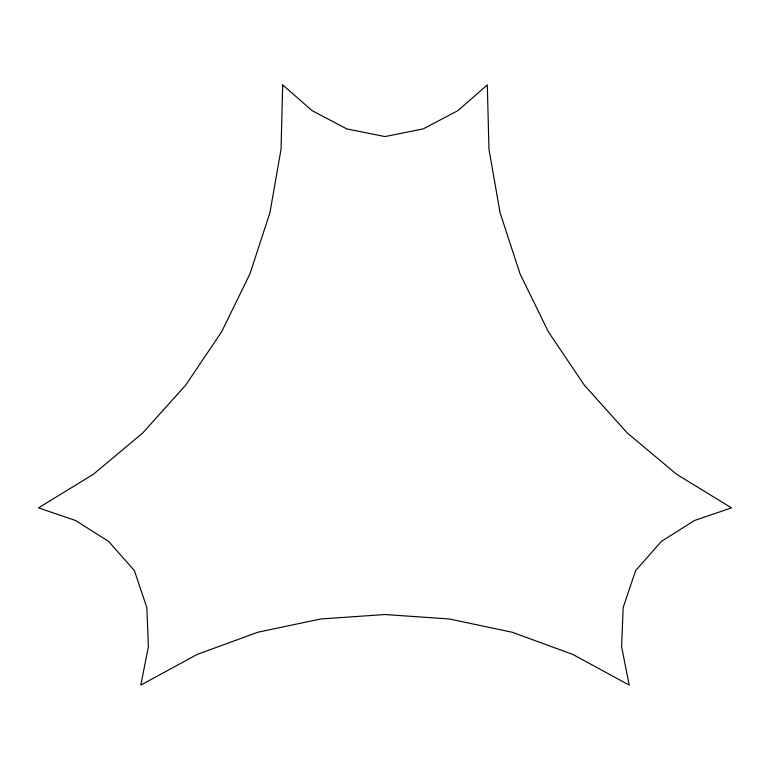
<?xml version="1.0" encoding="UTF-8"?>
<svg xmlns="http://www.w3.org/2000/svg" width="770" height="770" viewBox="0 0 770 770"><rect width="100%" height="100%" fill="white"/><g stroke="black" fill="none" stroke-linecap="round" stroke-linejoin="round"><path stroke-width="1.16" d="M282.686 84.921L281.04 149.255L269.943 212.655L249.961 273.841L221.693 331.668L185.743 385.067L142.748 432.961L93.391 474.272L38.5 507.873L75.518 520.491L108.609 541.387L134.403 570.637L146.839 607.597L148.389 646.704L140.814 685.079L197.351 654.346L257.806 632.247L320.782 618.965L385 614.537L449.218 618.965L512.194 632.247L572.649 654.346L629.186 685.079L621.611 646.704L623.161 607.597L635.596 570.637L661.391 541.387L694.482 520.491L731.5 507.873L676.609 474.272L627.252 432.961L584.257 385.067L548.307 331.668L520.039 273.841L500.057 212.655L488.96 149.255L487.314 84.921L457.871 110.668L423.231 128.888L385 136.588L346.769 128.888L312.129 110.668L282.686 84.921"/></g></svg>
